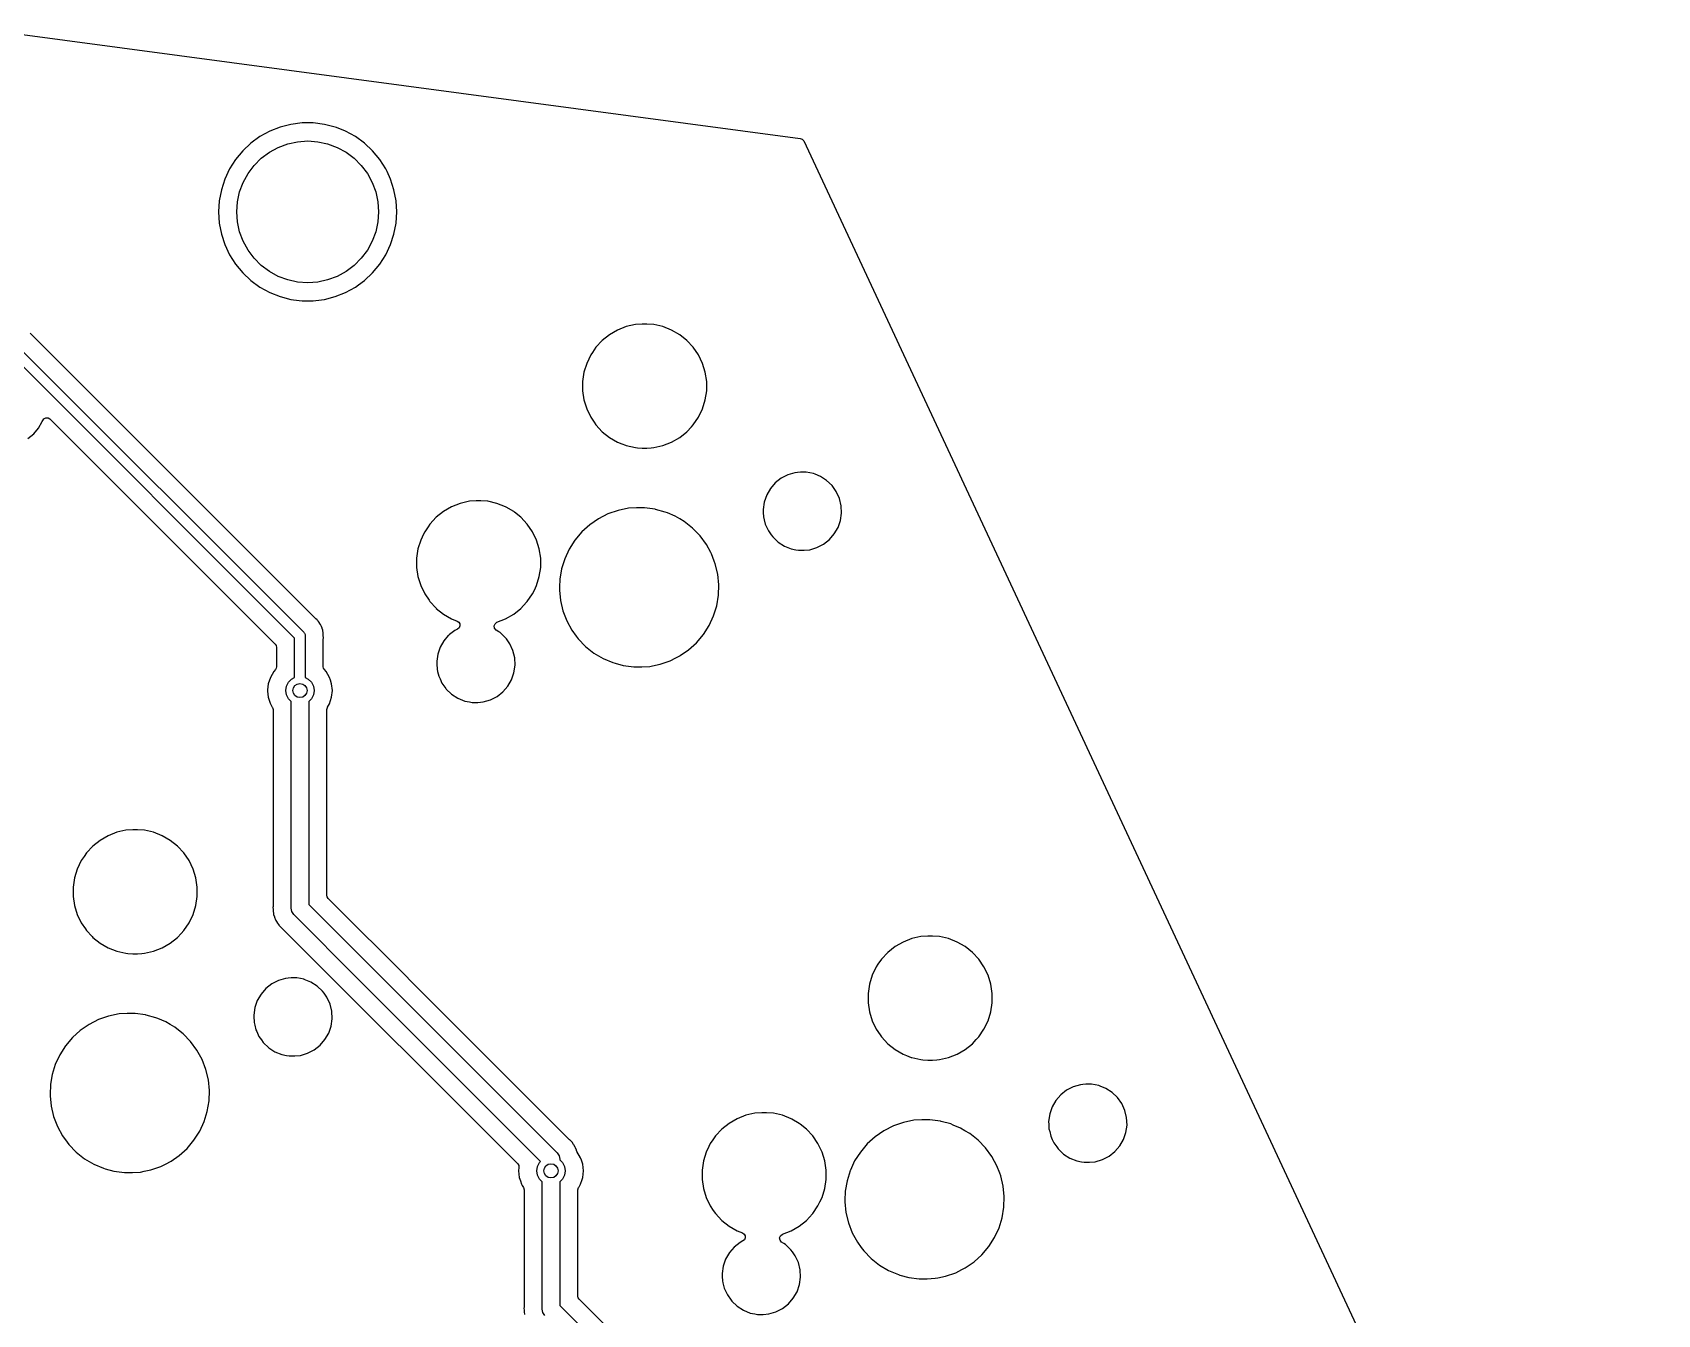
# Model space of a CAD drawing. Extents: x 15 to 269, y -160 to -43.
# Drawn here: x 222.85 to 268.68, y -79.62 to -43.45 of the extents above; entities that cross this region are included whole.
import ezdxf

# ---------------------------------------------------------------- set-up
doc = ezdxf.new("R2010")
doc.units = 0
doc.layers.add('BLACK', color=7, linetype='CONTINUOUS')

msp = doc.modelspace()

# ---------------------------------------------------------------- linework, layer by layer
at = {"layer": 'BLACK', "linetype": 'CONTINUOUS'}
for p, q in [((222.141, -43.4533), (244.502, -46.4415)), ((229.538, -46.2398), (229.261, -46.3918)), ((229.831, -46.1236), (229.538, -46.2398)), ((230.137, -46.0451), (229.831, -46.1236)), ((230.45, -46.0055), (230.137, -46.0451)), ((230.766, -46.0055), (230.45, -46.0055)), ((230.45, -46.0055), (230.45, -46.0055)), ((231.079, -46.0451), (230.766, -46.0055)), ((230.766, -46.0055), (230.766, -46.0055)), ((231.385, -46.1236), (231.079, -46.0451)), ((231.421, -46.1378), (231.385, -46.1236)), ((231.385, -46.1236), (231.385, -46.1236)), ((231.385, -46.1236), (231.385, -46.1236)), ((231.678, -46.2398), (231.421, -46.1378)), ((231.955, -46.3918), (231.678, -46.2398)), ((229.006, -46.5773), (228.776, -46.7934)), ((229.261, -46.3918), (229.006, -46.5773)), ((229.527, -46.8315), (229.777, -46.6947)), ((229.777, -46.6947), (230.045, -46.595)), ((230.045, -46.595), (230.323, -46.5344)), ((230.323, -46.5344), (230.608, -46.514)), ((230.608, -46.514), (230.893, -46.5344)), ((230.893, -46.5344), (231.171, -46.595)), ((231.171, -46.595), (231.439, -46.6947)), ((231.439, -46.6947), (231.689, -46.8315)), ((232.21, -46.5773), (231.955, -46.3918)), ((232.44, -46.7934), (232.21, -46.5773)), ((244.502, -46.4415), (244.559, -46.4644)), ((244.559, -46.4644), (244.598, -46.512)), ((244.598, -46.512), (268.678, -98.1404)), ((228.575, -47.0366), (228.405, -47.3031)), ((228.776, -46.7934), (228.575, -47.0366)), ((228.925, -47.4327), (229.097, -47.2043)), ((229.097, -47.2043), (229.298, -47.0025)), ((229.298, -47.0025), (229.527, -46.8315)), ((231.689, -46.8315), (231.918, -47.0025)), ((231.918, -47.0025), (232.119, -47.2043)), ((232.119, -47.2043), (232.291, -47.4327)), ((232.641, -47.0366), (232.44, -46.7934)), ((232.44, -46.7934), (232.44, -46.7934)), ((232.811, -47.3031), (232.641, -47.0366)), ((228.271, -47.5887), (228.174, -47.8889)), ((228.405, -47.3031), (228.271, -47.5887)), ((228.789, -47.6832), (228.925, -47.4327)), ((232.291, -47.4327), (232.427, -47.6832)), ((232.847, -47.3796), (232.811, -47.3031)), ((232.811, -47.3031), (232.811, -47.3031)), ((232.945, -47.5887), (232.847, -47.3796)), ((233.042, -47.8889), (232.945, -47.5887)), ((228.174, -47.8889), (228.114, -48.199)), ((228.628, -48.2294), (228.689, -47.9505)), ((228.689, -47.9505), (228.789, -47.6832)), ((232.427, -47.6832), (232.527, -47.9505)), ((232.527, -47.9505), (232.588, -48.2294)), ((233.102, -48.199), (233.042, -47.8889)), ((228.114, -48.199), (228.095, -48.514)), ((228.095, -48.514), (228.114, -48.829)), ((228.608, -48.514), (228.628, -48.2294)), ((228.628, -48.7986), (228.608, -48.514)), ((232.588, -48.2294), (232.608, -48.514)), ((232.608, -48.514), (232.588, -48.7986)), ((233.121, -48.514), (233.102, -48.199)), ((233.102, -48.829), (233.121, -48.514)), ((228.114, -48.829), (228.174, -49.1391)), ((228.689, -49.0775), (228.628, -48.7986)), ((232.588, -48.7986), (232.527, -49.0775)), ((233.042, -49.1391), (233.102, -48.829)), ((228.174, -49.1391), (228.271, -49.4393)), ((228.271, -49.4393), (228.405, -49.7249)), ((228.789, -49.3448), (228.689, -49.0775)), ((228.925, -49.5953), (228.789, -49.3448)), ((232.427, -49.3448), (232.291, -49.5953)), ((232.527, -49.0775), (232.427, -49.3448)), ((232.811, -49.7249), (232.945, -49.4393)), ((232.945, -49.4393), (233.042, -49.1391)), ((228.405, -49.7249), (228.575, -49.9914)), ((229.097, -49.8237), (228.925, -49.5953)), ((229.298, -50.0255), (229.097, -49.8237)), ((232.119, -49.8237), (231.918, -50.0255)), ((232.291, -49.5953), (232.119, -49.8237)), ((232.641, -49.9914), (232.811, -49.7249)), ((228.575, -49.9914), (228.776, -50.2346)), ((228.776, -50.2346), (229.006, -50.4507)), ((229.527, -50.1965), (229.298, -50.0255)), ((229.777, -50.3333), (229.527, -50.1965)), ((230.045, -50.433), (229.777, -50.3333)), ((231.439, -50.3333), (231.171, -50.433)), ((231.689, -50.1965), (231.439, -50.3333)), ((231.918, -50.0255), (231.689, -50.1965)), ((232.21, -50.4507), (232.44, -50.2346)), ((232.44, -50.2346), (232.641, -49.9914)), ((232.44, -50.2346), (232.44, -50.2346)), ((232.44, -50.2346), (232.44, -50.2346)), ((229.006, -50.4507), (229.261, -50.6362)), ((229.261, -50.6362), (229.538, -50.7882)), ((229.538, -50.7882), (229.538, -50.7882)), ((229.538, -50.7882), (229.831, -50.9044)), ((230.323, -50.4936), (230.045, -50.433)), ((230.608, -50.514), (230.323, -50.4936)), ((230.893, -50.4936), (230.608, -50.514)), ((231.171, -50.433), (230.893, -50.4936)), ((231.385, -50.9044), (231.678, -50.7882)), ((231.678, -50.7882), (231.955, -50.6362)), ((231.955, -50.6362), (232.041, -50.5738)), ((232.041, -50.5738), (232.21, -50.4507)), ((229.831, -50.9044), (230.137, -50.9829)), ((230.137, -50.9829), (230.371, -51.0125)), ((230.371, -51.0125), (230.45, -51.0225)), ((230.45, -51.0225), (230.45, -51.0225)), ((230.45, -51.0225), (230.766, -51.0225)), ((230.766, -51.0225), (230.836, -51.0136)), ((230.766, -51.0225), (230.766, -51.0225)), ((230.836, -51.0136), (231.079, -50.9829)), ((231.079, -50.9829), (231.385, -50.9044)), ((239.594, -51.7526), (239.349, -51.8485)), ((239.85, -51.6942), (239.594, -51.7526)), ((240.046, -51.6795), (239.85, -51.6942)), ((240.177, -51.6795), (240.046, -51.6795)), ((240.046, -51.6795), (240.046, -51.6795)), ((240.373, -51.6942), (240.177, -51.6795)), ((240.177, -51.6795), (240.177, -51.6795)), ((240.629, -51.7526), (240.373, -51.6942)), ((240.873, -51.8485), (240.629, -51.7526)), ((222.362, -52.2366), (230.496, -60.3703)), ((224.406, -53.5612), (222.783, -51.9381)), ((238.917, -52.1432), (238.739, -52.3356)), ((239.122, -51.9797), (238.917, -52.1432)), ((239.349, -51.8485), (239.122, -51.9797)), ((241.1, -51.9797), (240.873, -51.8485)), ((241.305, -52.1432), (241.1, -51.9797)), ((241.1, -51.9797), (241.1, -51.9797)), ((241.484, -52.3356), (241.305, -52.1432)), ((241.305, -52.1432), (241.305, -52.1432)), ((241.305, -52.1432), (241.305, -52.1432)), ((230.24, -60.5385), (222.194, -52.4926)), ((238.591, -52.5523), (238.477, -52.7887)), ((238.638, -52.483), (238.591, -52.5523)), ((238.739, -52.3356), (238.638, -52.483)), ((241.631, -52.5523), (241.484, -52.3356)), ((241.484, -52.3356), (241.484, -52.3356)), ((241.484, -52.3356), (241.484, -52.3356)), ((241.745, -52.7887), (241.631, -52.5523)), ((238.4, -53.0394), (238.361, -53.2989)), ((238.477, -52.7887), (238.4, -53.0394)), ((241.823, -53.0394), (241.745, -52.7887)), ((241.862, -53.2989), (241.823, -53.0394)), ((229.392, -58.5469), (224.406, -53.5612)), ((238.361, -53.2989), (238.361, -53.5612)), ((238.361, -53.5612), (238.4, -53.8207)), ((241.823, -53.8207), (241.862, -53.5612)), ((241.862, -53.5612), (241.862, -53.2989)), ((238.4, -53.8207), (238.477, -54.0714)), ((238.477, -54.0714), (238.591, -54.3077)), ((241.631, -54.3077), (241.745, -54.0714)), ((241.745, -54.0714), (241.823, -53.8207)), ((223.019, -54.615), (223.124, -54.4328)), ((223.124, -54.4328), (223.134, -54.4039)), ((223.134, -54.4039), (223.169, -54.3522)), ((223.169, -54.3522), (223.224, -54.3236)), ((223.224, -54.3236), (223.286, -54.3253)), ((223.286, -54.3253), (223.339, -54.3568)), ((223.339, -54.3568), (229.695, -60.7128)), ((238.591, -54.3077), (238.689, -54.4518)), ((238.689, -54.4518), (238.739, -54.5245)), ((238.739, -54.5245), (238.917, -54.7168)), ((241.431, -54.5808), (241.484, -54.5245)), ((241.484, -54.5245), (241.631, -54.3077)), ((241.484, -54.5245), (241.484, -54.5245)), ((241.484, -54.5245), (241.484, -54.5245)), ((222.716, -54.904), (222.881, -54.774)), ((222.881, -54.774), (223.019, -54.615)), ((238.917, -54.7168), (238.917, -54.7169)), ((238.917, -54.7169), (239.122, -54.8804)), ((239.122, -54.8804), (239.349, -55.0116)), ((240.873, -55.0116), (241.1, -54.8804)), ((241.1, -54.8804), (241.305, -54.7169)), ((241.305, -54.7169), (241.431, -54.5808)), ((239.349, -55.0116), (239.472, -55.0596)), ((239.472, -55.0596), (239.571, -55.0986)), ((239.571, -55.0986), (239.594, -55.1075)), ((239.594, -55.1075), (239.85, -55.1658)), ((239.85, -55.1658), (239.906, -55.17)), ((239.906, -55.17), (240.046, -55.1805)), ((240.046, -55.1805), (240.046, -55.1805)), ((240.046, -55.1805), (240.177, -55.1805)), ((240.177, -55.1805), (240.299, -55.1714)), ((240.177, -55.1805), (240.177, -55.1805)), ((240.299, -55.1714), (240.373, -55.1658)), ((240.373, -55.1658), (240.629, -55.1075)), ((240.629, -55.1075), (240.873, -55.0116)), ((244.351, -55.8742), (244.149, -55.9335)), ((244.42, -55.8676), (244.351, -55.8742)), ((244.508, -55.8592), (244.42, -55.8676)), ((244.665, -55.8592), (244.508, -55.8592)), ((244.872, -55.899), (244.665, -55.8592)), ((244.665, -55.8592), (244.665, -55.8592)), ((244.918, -55.9177), (244.872, -55.899)), ((244.872, -55.899), (244.872, -55.899)), ((244.872, -55.899), (244.872, -55.899)), ((243.659, -56.3189), (243.554, -56.501)), ((243.797, -56.1599), (243.659, -56.3189)), ((243.962, -56.0299), (243.797, -56.1599)), ((244.149, -55.9335), (243.962, -56.0299)), ((245.067, -55.9772), (244.918, -55.9177)), ((245.244, -56.0909), (245.067, -55.9772)), ((245.396, -56.2361), (245.244, -56.0909)), ((245.244, -56.0909), (245.244, -56.0909)), ((245.244, -56.0909), (245.244, -56.0909)), ((245.518, -56.4074), (245.396, -56.2361)), ((245.396, -56.2361), (245.396, -56.2361)), ((234.912, -56.7383), (234.668, -56.8341)), ((235.168, -56.6799), (234.912, -56.7383)), ((235.364, -56.6652), (235.168, -56.6799)), ((235.495, -56.6652), (235.364, -56.6652)), ((235.364, -56.6652), (235.364, -56.6652)), ((235.691, -56.6799), (235.495, -56.6652)), ((235.495, -56.6652), (235.495, -56.6652)), ((235.947, -56.7383), (235.691, -56.6799)), ((236.191, -56.8341), (235.947, -56.7383)), ((243.485, -56.6998), (243.455, -56.908)), ((243.554, -56.501), (243.485, -56.6998)), ((245.606, -56.5988), (245.518, -56.4074)), ((245.518, -56.4074), (245.518, -56.4074)), ((245.518, -56.4074), (245.518, -56.4074)), ((245.655, -56.8032), (245.606, -56.5988)), ((245.665, -57.0133), (245.655, -56.8032)), ((234.236, -57.1289), (234.057, -57.3212)), ((234.441, -56.9653), (234.236, -57.1289)), ((234.668, -56.8341), (234.441, -56.9653)), ((236.204, -56.8416), (236.191, -56.8341)), ((236.191, -56.8341), (236.191, -56.8341)), ((236.191, -56.8341), (236.191, -56.8341)), ((236.418, -56.9653), (236.204, -56.8416)), ((236.443, -56.9849), (236.418, -56.9653)), ((236.624, -57.1289), (236.443, -56.9849)), ((236.802, -57.3212), (236.624, -57.1289)), ((236.624, -57.1289), (236.624, -57.1289)), ((236.624, -57.1289), (236.624, -57.1289)), ((238.81, -57.1721), (238.562, -57.3422)), ((239.078, -57.0366), (238.81, -57.1721)), ((239.362, -56.938), (239.078, -57.0366)), ((239.656, -56.8782), (239.362, -56.938)), ((239.881, -56.8631), (239.656, -56.8782)), ((240.106, -56.8631), (239.881, -56.8631)), ((239.881, -56.8631), (239.881, -56.8631)), ((240.404, -56.9032), (240.106, -56.8631)), ((240.422, -56.908), (240.404, -56.9032)), ((240.404, -56.9032), (240.404, -56.9032)), ((240.404, -56.9032), (240.404, -56.9032)), ((240.694, -56.9826), (240.422, -56.908)), ((240.758, -57.0098), (240.694, -56.9826)), ((240.971, -57.0999), (240.758, -57.0098)), ((241.1, -57.1765), (240.971, -57.0999)), ((241.229, -57.253), (241.1, -57.1765)), ((241.464, -57.4383), (241.229, -57.253)), ((243.455, -56.908), (243.459, -56.9987)), ((243.455, -56.908), (243.455, -56.908)), ((243.459, -56.9987), (243.465, -57.1181)), ((243.465, -57.1181), (243.485, -57.1999)), ((243.485, -57.1999), (243.514, -57.3225)), ((245.566, -57.4203), (245.635, -57.2215)), ((245.635, -57.2215), (245.665, -57.0133)), ((233.875, -57.6096), (233.795, -57.7744)), ((233.909, -57.538), (233.875, -57.6096)), ((233.91, -57.5371), (233.909, -57.538)), ((234.005, -57.3973), (233.91, -57.5371)), ((234.057, -57.3212), (234.005, -57.3973)), ((236.95, -57.538), (236.802, -57.3212)), ((236.802, -57.3212), (236.802, -57.3212)), ((236.802, -57.3212), (236.802, -57.3212)), ((237.064, -57.7744), (236.95, -57.538)), ((238.339, -57.5438), (238.145, -57.7732)), ((238.562, -57.3422), (238.339, -57.5438)), ((241.465, -57.4393), (241.464, -57.4383)), ((241.674, -57.6552), (241.465, -57.4393)), ((241.852, -57.8972), (241.674, -57.6552)), ((243.514, -57.3225), (243.549, -57.3973)), ((243.549, -57.3973), (243.602, -57.5138)), ((243.602, -57.5138), (243.683, -57.6278)), ((243.683, -57.6278), (243.724, -57.6852)), ((243.724, -57.6852), (243.876, -57.8303)), ((245.324, -57.7614), (245.461, -57.6024)), ((245.461, -57.6024), (245.566, -57.4203)), ((233.718, -58.0251), (233.679, -58.2845)), ((233.795, -57.7744), (233.718, -58.0251)), ((237.141, -58.0251), (237.064, -57.7744)), ((237.18, -58.2845), (237.141, -58.0251)), ((237.983, -58.0265), (237.857, -58.2991)), ((238.145, -57.7732), (237.983, -58.0265)), ((241.978, -58.1274), (241.852, -57.8972)), ((241.996, -58.1607), (241.978, -58.1274)), ((242.077, -58.3705), (241.996, -58.1607)), ((243.876, -57.8303), (243.876, -57.8303)), ((243.876, -57.8303), (243.876, -57.8303)), ((243.876, -57.8303), (244.053, -57.9441)), ((244.053, -57.9441), (244.053, -57.9441)), ((244.053, -57.9441), (244.248, -58.0222)), ((244.248, -58.0222), (244.377, -58.0471)), ((244.377, -58.0471), (244.455, -58.062)), ((244.455, -58.062), (244.455, -58.062)), ((244.455, -58.062), (244.613, -58.062)), ((244.613, -58.062), (244.769, -58.0471)), ((244.613, -58.062), (244.613, -58.062)), ((244.769, -58.0471), (244.971, -57.9878)), ((244.971, -57.9878), (245.158, -57.8914)), ((245.158, -57.8914), (245.324, -57.7614)), ((230.83, -59.9846), (229.392, -58.5469)), ((233.679, -58.2845), (233.679, -58.5469)), ((233.679, -58.5469), (233.718, -58.8063)), ((237.141, -58.8063), (237.18, -58.5469)), ((237.18, -58.5469), (237.18, -58.2845)), ((237.768, -58.5861), (237.719, -58.8753)), ((237.857, -58.2991), (237.768, -58.5861)), ((242.104, -58.4411), (242.077, -58.3705)), ((242.174, -58.7334), (242.104, -58.4411)), ((233.718, -58.8063), (233.795, -59.057)), ((233.795, -59.057), (233.909, -59.2934)), ((237.003, -59.1827), (237.064, -59.057)), ((237.064, -59.057), (237.141, -58.8063)), ((237.711, -59.0919), (237.708, -59.1827)), ((237.718, -58.8824), (237.711, -59.0919)), ((237.719, -58.8753), (237.718, -58.8824)), ((242.204, -59.0324), (242.174, -58.7334)), ((242.194, -59.3327), (242.204, -59.0324)), ((233.909, -59.2934), (234.032, -59.4736)), ((234.032, -59.4736), (234.057, -59.5102)), ((234.057, -59.5102), (234.232, -59.6984)), ((236.624, -59.7025), (236.784, -59.5291)), ((236.784, -59.5291), (236.802, -59.5102)), ((236.802, -59.5102), (236.95, -59.2934)), ((236.802, -59.5102), (236.802, -59.5102)), ((236.802, -59.5102), (236.802, -59.5102)), ((236.95, -59.2934), (237.003, -59.1827)), ((237.708, -59.1827), (237.738, -59.4817)), ((237.738, -59.4817), (237.808, -59.774)), ((242.144, -59.629), (242.194, -59.3327)), ((230.838, -59.9925), (230.83, -59.9846)), ((230.874, -60.022), (230.838, -59.9925)), ((230.887, -60.0394), (230.874, -60.022)), ((234.232, -59.6984), (234.236, -59.7025)), ((234.236, -59.7025), (234.441, -59.8661)), ((234.441, -59.8661), (234.668, -59.9973)), ((234.668, -59.9973), (234.821, -60.0574)), ((235.947, -60.0931), (236.191, -59.9973)), ((236.191, -59.9973), (236.418, -59.8661)), ((236.418, -59.8661), (236.624, -59.7025)), ((237.808, -59.774), (237.916, -60.0544)), ((241.929, -60.1886), (242.055, -59.916)), ((242.055, -59.916), (242.144, -59.629)), ((230.496, -60.3703), (230.506, -60.3874)), ((230.506, -60.3874), (230.52, -60.4013)), ((230.52, -60.4013), (230.525, -60.4204)), ((230.525, -60.4204), (230.535, -60.4375)), ((230.535, -60.4375), (230.535, -60.4572)), ((230.535, -60.4572), (230.54, -60.4763)), ((230.54, -60.4763), (230.54, -61.653)), ((230.899, -60.0542), (230.887, -60.0394)), ((230.91, -60.0648), (230.899, -60.0542)), ((230.914, -60.0695), (230.91, -60.0648)), ((230.938, -60.1093), (230.914, -60.0695)), ((230.944, -60.1191), (230.938, -60.1093)), ((230.972, -60.1566), (230.944, -60.1191)), ((230.98, -60.1767), (230.972, -60.1566)), ((230.988, -60.1941), (230.98, -60.1767)), ((230.999, -60.2127), (230.988, -60.1941)), ((231.012, -60.2572), (230.999, -60.2127)), ((231.016, -60.2682), (231.012, -60.2572)), ((231.033, -60.3113), (231.016, -60.2682)), ((231.036, -60.3327), (231.033, -60.3113)), ((231.04, -60.3517), (231.036, -60.3327)), ((231.046, -60.3725), (231.04, -60.3517)), ((231.047, -60.4129), (231.046, -60.3725)), ((231.047, -60.4187), (231.047, -60.4129)), ((231.048, -60.4304), (231.047, -60.4187)), ((231.048, -60.4349), (231.048, -60.4304)), ((231.048, -60.464), (231.048, -60.4349)), ((231.049, -60.4679), (231.048, -60.464)), ((231.051, -60.5299), (231.049, -60.4679)), ((234.574, -60.4704), (234.451, -60.6127)), ((234.588, -60.4537), (234.574, -60.4704)), ((234.604, -60.4419), (234.588, -60.4537)), ((234.754, -60.3237), (234.604, -60.4419)), ((234.833, -60.283), (234.754, -60.3237)), ((234.821, -60.0574), (234.867, -60.0893)), ((234.876, -60.2465), (234.833, -60.283)), ((234.867, -60.0893), (234.895, -60.1385)), ((234.898, -60.1948), (234.876, -60.2465)), ((234.895, -60.1385), (234.898, -60.1948)), ((235.868, -60.1966), (235.893, -60.134)), ((235.88, -60.2628), (235.868, -60.1966)), ((235.924, -60.3131), (235.88, -60.2628)), ((235.893, -60.134), (235.946, -60.0934)), ((236.003, -60.3634), (235.924, -60.3131)), ((235.946, -60.0934), (235.947, -60.0931)), ((235.947, -60.0931), (235.947, -60.0931)), ((236.036, -60.3847), (236.003, -60.3634)), ((236.188, -60.5299), (236.036, -60.3847)), ((237.916, -60.0544), (238.06, -60.3179)), ((238.06, -60.3179), (238.183, -60.4843)), ((238.183, -60.4843), (238.238, -60.5598)), ((241.573, -60.6713), (241.767, -60.4419)), ((241.767, -60.4419), (241.929, -60.1886)), ((229.695, -60.7128), (229.722, -60.753)), ((229.722, -60.753), (229.731, -60.8004)), ((229.731, -60.8004), (229.731, -61.346)), ((230.24, -61.653), (230.24, -60.5385)), ((231.048, -60.5627), (231.051, -60.5413)), ((231.048, -61.346), (231.048, -60.5627)), ((231.051, -60.5413), (231.051, -60.5299)), ((234.346, -60.7948), (234.277, -60.9936)), ((234.451, -60.6127), (234.346, -60.7948)), ((236.212, -60.5627), (236.188, -60.5299)), ((236.31, -60.7012), (236.212, -60.5627)), ((236.398, -60.8926), (236.31, -60.7012)), ((236.31, -60.7012), (236.31, -60.7012)), ((236.31, -60.7012), (236.31, -60.7012)), ((236.447, -61.097), (236.398, -60.8926)), ((238.238, -60.5598), (238.447, -60.7758)), ((238.447, -60.7758), (238.683, -60.9621)), ((241.117, -61.0331), (241.35, -60.8729)), ((241.35, -60.8729), (241.573, -60.6713)), ((229.723, -61.3904), (229.7, -61.429)), ((229.731, -61.346), (229.723, -61.3904)), ((231.057, -61.3904), (231.048, -61.346)), ((231.08, -61.429), (231.057, -61.3904)), ((234.248, -61.1913), (234.247, -61.2018)), ((234.247, -61.2018), (234.25, -61.2785)), ((234.277, -60.9936), (234.248, -61.1913)), ((234.25, -61.2785), (234.257, -61.4119)), ((234.257, -61.4119), (234.274, -61.4821)), ((236.427, -61.5153), (236.457, -61.3071)), ((236.457, -61.3071), (236.447, -61.097)), ((238.683, -60.9621), (238.941, -61.1152)), ((238.941, -61.1152), (239.218, -61.2325)), ((239.218, -61.2325), (239.218, -61.2325)), ((239.218, -61.2325), (239.218, -61.2325)), ((239.218, -61.2325), (239.278, -61.2488)), ((239.278, -61.2488), (239.508, -61.3119)), ((239.508, -61.3119), (239.806, -61.3519)), ((239.806, -61.3519), (240.031, -61.3519)), ((240.031, -61.3519), (240.256, -61.3369)), ((240.031, -61.3519), (240.031, -61.3519)), ((240.256, -61.3369), (240.329, -61.3219)), ((240.329, -61.3219), (240.55, -61.277)), ((240.55, -61.277), (240.834, -61.1785)), ((240.834, -61.1785), (240.991, -61.0993)), ((240.991, -61.0993), (241.102, -61.0429)), ((241.102, -61.0429), (241.117, -61.0331)), ((229.496, -61.8301), (229.478, -62.0023)), ((229.555, -61.6484), (229.496, -61.8301)), ((229.651, -61.4831), (229.555, -61.6484)), ((229.7, -61.429), (229.651, -61.4831)), ((230.01, -61.8964), (230.066, -61.7849)), ((230.066, -61.7849), (230.155, -61.6964)), ((230.155, -61.6964), (230.24, -61.653)), ((230.54, -61.653), (230.625, -61.6964)), ((230.625, -61.6964), (230.714, -61.7849)), ((230.714, -61.7849), (230.77, -61.8964)), ((231.129, -61.4831), (231.08, -61.429)), ((231.225, -61.6484), (231.129, -61.4831)), ((231.25, -61.7261), (231.225, -61.6484)), ((231.284, -61.8301), (231.25, -61.7261)), ((231.304, -62.02), (231.284, -61.8301)), ((234.274, -61.4821), (234.306, -61.6163)), ((234.306, -61.6163), (234.341, -61.692)), ((234.341, -61.692), (234.394, -61.8076)), ((234.394, -61.8076), (234.503, -61.9606)), ((236.253, -61.8962), (236.358, -61.7141)), ((236.358, -61.7141), (236.427, -61.5153)), ((229.478, -62.0023), (229.476, -62.02)), ((229.476, -62.02), (229.479, -62.0405)), ((229.479, -62.0405), (229.496, -62.2099)), ((229.496, -62.2099), (229.549, -62.3728)), ((229.99, -62.02), (230.01, -61.8964)), ((230.01, -62.1436), (229.99, -62.02)), ((230.066, -62.2551), (230.01, -62.1436)), ((230.14, -62.3287), (230.066, -62.2551)), ((230.14, -68.16), (230.14, -62.3287)), ((230.714, -62.2551), (230.64, -62.3287)), ((230.64, -62.3287), (230.64, -68.0564)), ((230.77, -62.1436), (230.714, -62.2551)), ((230.77, -61.8964), (230.79, -62.02)), ((230.79, -62.02), (230.77, -62.1436)), ((231.225, -62.3916), (231.284, -62.2099)), ((231.284, -62.2099), (231.304, -62.02)), ((234.503, -61.9606), (234.516, -61.979)), ((234.516, -61.979), (234.668, -62.1241)), ((234.668, -62.1241), (234.668, -62.1241)), ((234.668, -62.1241), (234.668, -62.1241)), ((234.668, -62.1241), (234.845, -62.2379)), ((234.845, -62.2379), (234.845, -62.2379)), ((234.845, -62.2379), (235.04, -62.316)), ((235.04, -62.316), (235.169, -62.3409)), ((235.561, -62.3409), (235.763, -62.2816)), ((235.763, -62.2816), (235.95, -62.1852)), ((235.95, -62.1852), (236.115, -62.0552)), ((236.115, -62.0552), (236.253, -61.8962)), ((229.549, -62.3728), (229.555, -62.3916)), ((229.555, -62.3916), (229.611, -62.4874)), ((229.611, -62.4874), (229.615, -62.4945)), ((229.615, -62.4945), (229.631, -62.5565)), ((229.631, -62.5565), (229.631, -68.0957)), ((231.148, -62.5565), (231.165, -62.4945)), ((231.148, -67.7945), (231.148, -62.5565)), ((231.165, -62.4945), (231.169, -62.4874)), ((231.169, -62.4874), (231.225, -62.3916)), ((235.169, -62.3409), (235.247, -62.3558)), ((235.247, -62.3558), (235.247, -62.3558)), ((235.247, -62.3558), (235.404, -62.3558)), ((235.404, -62.3558), (235.561, -62.3409)), ((235.404, -62.3558), (235.404, -62.3558)), ((225.483, -65.9606), (225.227, -66.019)), ((225.679, -65.9459), (225.483, -65.9606)), ((225.81, -65.9459), (225.679, -65.9459)), ((225.679, -65.9459), (225.679, -65.9459)), ((226.006, -65.9606), (225.81, -65.9459)), ((225.81, -65.9459), (225.81, -65.9459)), ((226.262, -66.019), (226.006, -65.9606)), ((224.55, -66.4096), (224.372, -66.6019)), ((224.755, -66.246), (224.55, -66.4096)), ((224.983, -66.1148), (224.755, -66.246)), ((225.227, -66.019), (224.983, -66.1148)), ((226.506, -66.1148), (226.262, -66.019)), ((226.733, -66.246), (226.506, -66.1148)), ((226.938, -66.4096), (226.733, -66.246)), ((226.733, -66.246), (226.733, -66.246)), ((227.117, -66.6019), (226.938, -66.4096)), ((226.938, -66.4096), (226.938, -66.4096)), ((226.938, -66.4096), (226.938, -66.4096)), ((224.224, -66.8187), (224.11, -67.0551)), ((224.301, -66.7057), (224.224, -66.8187)), ((224.372, -66.6019), (224.301, -66.7057)), ((227.265, -66.8187), (227.117, -66.6019)), ((227.117, -66.6019), (227.117, -66.6019)), ((227.117, -66.6019), (227.117, -66.6019)), ((227.378, -67.0551), (227.265, -66.8187)), ((224.033, -67.3058), (223.994, -67.5652)), ((224.11, -67.0551), (224.033, -67.3058)), ((227.456, -67.3058), (227.378, -67.0551)), ((227.495, -67.5652), (227.456, -67.3058)), ((223.994, -67.5652), (223.994, -67.8276)), ((223.994, -67.8276), (224.033, -68.087)), ((227.456, -68.087), (227.495, -67.8276)), ((227.495, -67.8276), (227.495, -67.5652)), ((231.158, -67.8419), (231.148, -67.7945)), ((224.033, -68.087), (224.11, -68.3377)), ((227.378, -68.3377), (227.456, -68.087)), ((229.63, -68.1137), (229.627, -68.1378)), ((229.627, -68.1378), (229.631, -68.1877)), ((229.631, -68.0957), (229.63, -68.1137)), ((229.631, -68.1877), (229.631, -68.1985)), ((229.631, -68.1985), (229.631, -68.2042)), ((229.631, -68.2042), (229.635, -68.2353)), ((229.635, -68.2353), (229.636, -68.2389)), ((229.636, -68.2389), (229.642, -68.3156)), ((230.159, -68.2557), (230.14, -68.16)), ((230.213, -68.3368), (230.159, -68.2557)), ((230.64, -68.0564), (232.407, -69.8232)), ((231.185, -67.8821), (231.158, -67.8419)), ((231.969, -68.6668), (231.185, -67.8821)), ((224.11, -68.3377), (224.224, -68.5741)), ((224.224, -68.5741), (224.34, -68.7448)), ((224.34, -68.7448), (224.372, -68.7909)), ((227.117, -68.7909), (227.265, -68.5741)), ((227.265, -68.5741), (227.378, -68.3377)), ((229.642, -68.3156), (229.647, -68.335)), ((229.647, -68.335), (229.647, -68.3361)), ((229.647, -68.3361), (229.647, -68.3361)), ((229.647, -68.3361), (229.672, -68.4052)), ((229.672, -68.4052), (229.673, -68.4074)), ((229.673, -68.4074), (229.674, -68.4108)), ((229.674, -68.4108), (229.698, -68.4838)), ((229.698, -68.4838), (229.707, -68.5018)), ((229.707, -68.5018), (229.708, -68.5027)), ((229.708, -68.5027), (229.708, -68.5027)), ((229.708, -68.5027), (229.728, -68.5331)), ((229.728, -68.5331), (229.749, -68.5661)), ((229.749, -68.5661), (229.751, -68.5691)), ((229.751, -68.5691), (229.791, -68.6337)), ((229.791, -68.6337), (229.791, -68.6337)), ((229.791, -68.6337), (229.792, -68.6347)), ((229.792, -68.6347), (229.804, -68.6501)), ((229.804, -68.6501), (229.805, -68.6509)), ((229.805, -68.6509), (229.805, -68.6509)), ((229.805, -68.6509), (229.86, -68.7029)), ((229.86, -68.7029), (229.863, -68.7054)), ((229.863, -68.7054), (236.531, -75.3736)), ((232.053, -70.1768), (230.213, -68.3368)), ((232.753, -69.4499), (231.969, -68.6668)), ((224.372, -68.7909), (224.528, -68.9594)), ((224.528, -68.9594), (224.55, -68.9832)), ((224.55, -68.9832), (224.755, -69.1468)), ((224.755, -69.1468), (224.983, -69.2779)), ((226.506, -69.2779), (226.733, -69.1468)), ((226.733, -69.1468), (226.938, -68.9832)), ((226.938, -68.9832), (227.043, -68.8702)), ((227.043, -68.8702), (227.117, -68.7909)), ((227.117, -68.7909), (227.117, -68.7909)), ((227.117, -68.7909), (227.117, -68.7909)), ((247.4, -69.1136), (247.173, -69.2448)), ((247.645, -69.0178), (247.4, -69.1136)), ((247.9, -68.9594), (247.645, -69.0178)), ((248.097, -68.9447), (247.9, -68.9594)), ((248.228, -68.9447), (248.097, -68.9447)), ((248.097, -68.9447), (248.097, -68.9447)), ((248.424, -68.9594), (248.228, -68.9447)), ((248.228, -68.9447), (248.228, -68.9447)), ((248.679, -69.0178), (248.424, -68.9594)), ((248.924, -69.1136), (248.679, -69.0178)), ((249.151, -69.2448), (248.924, -69.1136)), ((224.983, -69.2779), (225.227, -69.3738)), ((225.227, -69.3738), (225.483, -69.4322)), ((225.483, -69.4322), (225.539, -69.4364)), ((225.539, -69.4364), (225.679, -69.4469)), ((225.679, -69.4469), (225.679, -69.4469)), ((225.679, -69.4469), (225.81, -69.4469)), ((225.81, -69.4469), (225.932, -69.4377)), ((225.81, -69.4469), (225.81, -69.4469)), ((225.932, -69.4377), (226.006, -69.4322)), ((226.006, -69.4322), (226.262, -69.3738)), ((226.262, -69.3738), (226.506, -69.2779)), ((234.129, -70.8264), (232.753, -69.4499)), ((232.753, -69.4499), (232.753, -69.4499)), ((246.79, -69.6007), (246.693, -69.743)), ((246.968, -69.4084), (246.79, -69.6007)), ((247.173, -69.2448), (246.968, -69.4084)), ((249.356, -69.4084), (249.151, -69.2448)), ((249.151, -69.2448), (249.151, -69.2448)), ((249.534, -69.6007), (249.356, -69.4084)), ((249.356, -69.4084), (249.356, -69.4084)), ((249.356, -69.4084), (249.356, -69.4084)), ((249.682, -69.8175), (249.534, -69.6007)), ((249.534, -69.6007), (249.534, -69.6007)), ((249.534, -69.6007), (249.534, -69.6007)), ((232.407, -69.8232), (237.647, -75.0632)), ((246.528, -70.0539), (246.451, -70.3046)), ((246.642, -69.8175), (246.528, -70.0539)), ((246.693, -69.743), (246.642, -69.8175)), ((249.796, -70.0539), (249.682, -69.8175)), ((249.873, -70.3046), (249.796, -70.0539)), ((229.43, -70.4262), (229.292, -70.5852)), ((229.595, -70.2962), (229.43, -70.4262)), ((229.782, -70.1998), (229.595, -70.2962)), ((229.984, -70.1406), (229.782, -70.1998)), ((230.054, -70.1339), (229.984, -70.1406)), ((230.141, -70.1256), (230.054, -70.1339)), ((230.298, -70.1256), (230.141, -70.1256)), ((230.505, -70.1654), (230.298, -70.1256)), ((230.298, -70.1256), (230.298, -70.1256)), ((230.511, -70.168), (230.505, -70.1654)), ((230.505, -70.1654), (230.505, -70.1654)), ((230.505, -70.1654), (230.505, -70.1654)), ((230.7, -70.2436), (230.511, -70.168)), ((230.877, -70.3573), (230.7, -70.2436)), ((231.029, -70.5024), (230.877, -70.3573)), ((230.877, -70.3573), (230.877, -70.3573)), ((230.877, -70.3573), (230.877, -70.3573)), ((231.069, -70.5585), (231.029, -70.5024)), ((231.151, -70.6738), (231.069, -70.5585)), ((237.179, -75.3024), (232.053, -70.1768)), ((232.053, -70.1768), (232.053, -70.1768)), ((246.451, -70.3046), (246.412, -70.564)), ((246.412, -70.564), (246.412, -70.8264)), ((249.913, -70.564), (249.873, -70.3046)), ((249.913, -70.8264), (249.913, -70.564)), ((229.118, -70.9661), (229.088, -71.1733)), ((229.187, -70.7674), (229.118, -70.9661)), ((229.292, -70.5852), (229.187, -70.7674)), ((231.239, -70.8651), (231.151, -70.6738)), ((231.151, -70.6738), (231.151, -70.6738)), ((231.151, -70.6738), (231.151, -70.6738)), ((231.288, -71.0695), (231.239, -70.8651)), ((237.997, -74.6946), (234.129, -70.8264)), ((246.412, -70.8264), (246.451, -71.0858)), ((249.873, -71.0858), (249.913, -70.8264)), ((224.443, -71.4385), (224.195, -71.6085)), ((224.711, -71.3029), (224.443, -71.4385)), ((224.995, -71.2044), (224.711, -71.3029)), ((225.289, -71.1445), (224.995, -71.2044)), ((225.514, -71.1295), (225.289, -71.1445)), ((225.739, -71.1295), (225.514, -71.1295)), ((225.514, -71.1295), (225.514, -71.1295)), ((226.037, -71.1695), (225.739, -71.1295)), ((226.055, -71.1743), (226.037, -71.1695)), ((226.037, -71.1695), (226.037, -71.1695)), ((226.037, -71.1695), (226.037, -71.1695)), ((226.327, -71.2489), (226.055, -71.1743)), ((226.379, -71.2711), (226.327, -71.2489)), ((226.604, -71.3662), (226.379, -71.2711)), ((226.733, -71.4428), (226.604, -71.3662)), ((226.862, -71.5194), (226.733, -71.4428)), ((229.088, -71.1733), (229.088, -71.1743)), ((229.088, -71.1743), (229.09, -71.2085)), ((229.09, -71.2085), (229.098, -71.3844)), ((229.098, -71.3844), (229.117, -71.464)), ((229.117, -71.464), (229.148, -71.5888)), ((231.2, -71.6866), (231.268, -71.4878)), ((231.268, -71.4878), (231.298, -71.2796)), ((231.298, -71.2796), (231.288, -71.0695)), ((246.451, -71.0858), (246.528, -71.3365)), ((246.528, -71.3365), (246.642, -71.5729)), ((249.682, -71.5729), (249.796, -71.3365)), ((249.796, -71.3365), (249.873, -71.0858)), ((223.972, -71.8101), (223.778, -72.0396)), ((224.195, -71.6085), (223.972, -71.8101)), ((227.056, -71.6721), (226.862, -71.5194)), ((227.098, -71.7056), (227.056, -71.6721)), ((227.307, -71.9216), (227.098, -71.7056)), ((227.485, -72.1635), (227.307, -71.9216)), ((229.148, -71.5888), (229.171, -71.641)), ((229.171, -71.641), (229.235, -71.7802)), ((229.235, -71.7802), (229.304, -71.8769)), ((229.304, -71.8769), (229.357, -71.9515)), ((229.357, -71.9515), (229.509, -72.0967)), ((230.957, -72.0277), (231.094, -71.8688)), ((231.094, -71.8688), (231.2, -71.6866)), ((246.642, -71.5729), (246.752, -71.7345)), ((246.752, -71.7345), (246.79, -71.7897)), ((246.79, -71.7897), (246.968, -71.982)), ((249.356, -71.982), (249.461, -71.8688)), ((249.461, -71.8688), (249.534, -71.7897)), ((249.534, -71.7897), (249.682, -71.5729)), ((249.534, -71.7897), (249.534, -71.7897)), ((249.534, -71.7897), (249.534, -71.7897)), ((223.617, -72.2928), (223.49, -72.5654)), ((223.778, -72.0396), (223.617, -72.2928)), ((227.63, -72.427), (227.485, -72.1635)), ((229.509, -72.0967), (229.509, -72.0967)), ((229.509, -72.0967), (229.509, -72.0967)), ((229.509, -72.0967), (229.686, -72.2104)), ((229.686, -72.2104), (229.686, -72.2104)), ((229.686, -72.2104), (229.881, -72.2886)), ((229.881, -72.2886), (230.01, -72.3134)), ((230.01, -72.3134), (230.088, -72.3284)), ((230.088, -72.3284), (230.088, -72.3284)), ((230.088, -72.3284), (230.246, -72.3284)), ((230.246, -72.3284), (230.403, -72.3134)), ((230.246, -72.3284), (230.246, -72.3284)), ((230.403, -72.3134), (230.604, -72.2541)), ((230.604, -72.2541), (230.791, -72.1577)), ((230.791, -72.1577), (230.957, -72.0277)), ((246.968, -71.982), (246.968, -71.982)), ((246.968, -71.982), (247.173, -72.1456)), ((247.173, -72.1456), (247.4, -72.2768)), ((247.4, -72.2768), (247.494, -72.3134)), ((247.494, -72.3134), (247.631, -72.3675)), ((247.631, -72.3675), (247.645, -72.3726)), ((247.645, -72.3726), (247.9, -72.431)), ((248.424, -72.431), (248.679, -72.3726)), ((248.679, -72.3726), (248.924, -72.2768)), ((248.924, -72.2768), (249.151, -72.1456)), ((249.151, -72.1456), (249.356, -71.982)), ((223.401, -72.8524), (223.355, -73.1244)), ((223.49, -72.5654), (223.401, -72.8524)), ((227.738, -72.7074), (227.63, -72.427)), ((227.807, -72.9997), (227.738, -72.7074)), ((247.9, -72.431), (247.956, -72.4352)), ((247.956, -72.4352), (248.097, -72.4457)), ((248.097, -72.4457), (248.097, -72.4457)), ((248.097, -72.4457), (248.228, -72.4457)), ((248.228, -72.4457), (248.35, -72.4365)), ((248.228, -72.4457), (248.228, -72.4457)), ((248.35, -72.4365), (248.424, -72.431)), ((223.351, -73.1487), (223.343, -73.3968)), ((223.355, -73.1244), (223.351, -73.1487)), ((227.837, -73.2987), (227.807, -72.9997)), ((227.827, -73.599), (227.837, -73.2987)), ((252.013, -73.295), (251.847, -73.4251)), ((252.2, -73.1986), (252.013, -73.295)), ((252.402, -73.1394), (252.2, -73.1986)), ((252.471, -73.1327), (252.402, -73.1394)), ((252.558, -73.1244), (252.471, -73.1327)), ((252.716, -73.1244), (252.558, -73.1244)), ((252.923, -73.1642), (252.716, -73.1244)), ((252.716, -73.1244), (252.716, -73.1244)), ((252.962, -73.1801), (252.923, -73.1642)), ((252.923, -73.1642), (252.923, -73.1642)), ((252.923, -73.1642), (252.923, -73.1642)), ((253.118, -73.2424), (252.962, -73.1801)), ((253.295, -73.3561), (253.118, -73.2424)), ((223.343, -73.3968), (223.341, -73.449)), ((223.341, -73.449), (223.371, -73.748)), ((223.371, -73.748), (223.441, -74.0403)), ((227.777, -73.8953), (227.827, -73.599)), ((251.605, -73.7662), (251.536, -73.965)), ((251.71, -73.584), (251.605, -73.7662)), ((251.847, -73.4251), (251.71, -73.584)), ((253.447, -73.5013), (253.295, -73.3561)), ((253.295, -73.3561), (253.295, -73.3561)), ((253.295, -73.3561), (253.295, -73.3561)), ((253.569, -73.6726), (253.447, -73.5013)), ((253.447, -73.5013), (253.447, -73.5013)), ((253.656, -73.8639), (253.569, -73.6726)), ((253.569, -73.6726), (253.569, -73.6726)), ((253.569, -73.6726), (253.569, -73.6726)), ((223.441, -74.0403), (223.549, -74.3207)), ((227.562, -74.4549), (227.688, -74.1823)), ((227.688, -74.1823), (227.777, -73.8953)), ((242.492, -74.2305), (242.286, -74.3941)), ((242.719, -74.0993), (242.492, -74.2305)), ((242.963, -74.0034), (242.719, -74.0993)), ((243.219, -73.9451), (242.963, -74.0034)), ((243.415, -73.9304), (243.219, -73.9451)), ((243.546, -73.9304), (243.415, -73.9304)), ((243.415, -73.9304), (243.415, -73.9304)), ((243.742, -73.9451), (243.546, -73.9304)), ((243.546, -73.9304), (243.546, -73.9304)), ((243.998, -74.0034), (243.742, -73.9451)), ((244.242, -74.0993), (243.998, -74.0034)), ((244.259, -74.109), (244.242, -74.0993)), ((244.242, -74.0993), (244.242, -74.0993)), ((244.242, -74.0993), (244.242, -74.0993)), ((244.469, -74.2305), (244.259, -74.109)), ((244.494, -74.25), (244.469, -74.2305)), ((247.413, -74.2032), (247.129, -74.3018)), ((247.707, -74.1433), (247.413, -74.2032)), ((247.932, -74.1283), (247.707, -74.1433)), ((248.157, -74.1283), (247.932, -74.1283)), ((247.932, -74.1283), (247.932, -74.1283)), ((248.455, -74.1684), (248.157, -74.1283)), ((248.472, -74.1732), (248.455, -74.1684)), ((248.455, -74.1684), (248.455, -74.1684)), ((248.455, -74.1684), (248.455, -74.1684)), ((248.745, -74.2477), (248.472, -74.1732)), ((251.536, -73.965), (251.506, -74.1732)), ((251.506, -74.1732), (251.51, -74.2638)), ((251.506, -74.1732), (251.506, -74.1732)), ((253.706, -74.0683), (253.656, -73.8639)), ((253.716, -74.2784), (253.706, -74.0683)), ((223.549, -74.3207), (223.693, -74.5842)), ((223.693, -74.5842), (223.821, -74.7585)), ((227.4, -74.7082), (227.562, -74.4549)), ((238, -74.6971), (237.997, -74.6946)), ((238.056, -74.7499), (238, -74.6971)), ((242.032, -74.6974), (241.961, -74.8022)), ((242.108, -74.5864), (242.032, -74.6974)), ((242.286, -74.3941), (242.108, -74.5864)), ((244.674, -74.3941), (244.494, -74.25)), ((244.853, -74.5864), (244.674, -74.3941)), ((244.674, -74.3941), (244.674, -74.3941)), ((244.674, -74.3941), (244.674, -74.3941)), ((245.001, -74.8032), (244.853, -74.5864)), ((244.853, -74.5864), (244.853, -74.5864)), ((244.853, -74.5864), (244.853, -74.5864)), ((246.613, -74.6074), (246.39, -74.8089)), ((246.861, -74.4373), (246.613, -74.6074)), ((247.129, -74.3018), (246.861, -74.4373)), ((248.817, -74.2784), (248.745, -74.2477)), ((249.021, -74.3651), (248.817, -74.2784)), ((249.144, -74.4376), (249.021, -74.3651)), ((249.28, -74.5182), (249.144, -74.4376)), ((249.515, -74.7034), (249.28, -74.5182)), ((249.516, -74.7044), (249.515, -74.7034)), ((249.725, -74.9204), (249.516, -74.7044)), ((251.51, -74.2638), (251.516, -74.3833)), ((251.516, -74.3833), (251.535, -74.4618)), ((251.535, -74.4618), (251.565, -74.5877)), ((251.565, -74.5877), (251.61, -74.6854)), ((251.61, -74.6854), (251.653, -74.779)), ((253.512, -74.8676), (253.617, -74.6854)), ((253.617, -74.6854), (253.686, -74.4866)), ((253.686, -74.4866), (253.716, -74.2784)), ((223.821, -74.7585), (223.871, -74.8262)), ((223.871, -74.8262), (224.08, -75.0422)), ((224.08, -75.0422), (224.316, -75.2284)), ((226.755, -75.2956), (226.983, -75.1392)), ((226.983, -75.1392), (227.206, -74.9377)), ((227.206, -74.9377), (227.4, -74.7082)), ((237.647, -75.0632), (237.701, -75.1443)), ((237.701, -75.1443), (237.72, -75.24)), ((238.068, -74.7653), (238.056, -74.7499)), ((238.109, -74.8309), (238.068, -74.7653)), ((238.111, -74.8339), (238.109, -74.8309)), ((238.153, -74.8982), (238.111, -74.8339)), ((238.162, -74.9161), (238.153, -74.8982)), ((238.186, -74.9892), (238.162, -74.9161)), ((238.187, -74.9926), (238.186, -74.9892)), ((238.189, -74.997), (238.187, -74.9926)), ((238.203, -75.0213), (238.189, -74.997)), ((238.203, -75.0218), (238.203, -75.0213)), ((238.305, -75.1984), (238.203, -75.0218)), ((241.846, -75.0395), (241.769, -75.2902)), ((241.924, -74.879), (241.846, -75.0395)), ((241.96, -74.8032), (241.924, -74.879)), ((241.961, -74.8022), (241.96, -74.8032)), ((245.114, -75.0395), (245.001, -74.8032)), ((245.192, -75.2902), (245.114, -75.0395)), ((246.196, -75.0384), (246.034, -75.2917)), ((246.39, -74.8089), (246.196, -75.0384)), ((249.903, -75.1623), (249.725, -74.9204)), ((249.983, -75.3093), (249.903, -75.1623)), ((251.653, -74.779), (251.733, -74.892)), ((251.733, -74.892), (251.775, -74.9503)), ((251.775, -74.9503), (251.927, -75.0955)), ((251.927, -75.0955), (251.927, -75.0955)), ((251.927, -75.0955), (251.927, -75.0955)), ((251.927, -75.0955), (252.104, -75.2092)), ((253.022, -75.253), (253.209, -75.1566)), ((253.209, -75.1566), (253.374, -75.0265)), ((253.374, -75.0265), (253.512, -74.8676)), ((224.316, -75.2284), (224.575, -75.3815)), ((224.575, -75.3815), (224.851, -75.4988)), ((224.851, -75.4988), (224.851, -75.4988)), ((224.851, -75.4988), (224.851, -75.4988)), ((224.851, -75.4988), (224.898, -75.5116)), ((224.898, -75.5116), (225.141, -75.5782)), ((225.141, -75.5782), (225.439, -75.6183)), ((225.439, -75.6183), (225.664, -75.6183)), ((225.664, -75.6183), (225.889, -75.6032)), ((225.664, -75.6183), (225.664, -75.6183)), ((225.889, -75.6032), (225.999, -75.5808)), ((225.999, -75.5808), (226.183, -75.5434)), ((226.183, -75.5434), (226.467, -75.4448)), ((226.467, -75.4448), (226.618, -75.3685)), ((226.618, -75.3685), (226.736, -75.3093)), ((226.736, -75.3093), (226.755, -75.2956)), ((236.531, -75.3736), (236.56, -75.4199)), ((236.567, -75.4742), (236.556, -75.57)), ((236.556, -75.57), (236.576, -75.7599)), ((236.56, -75.4199), (236.567, -75.4742)), ((237.07, -75.57), (237.09, -75.4464)), ((237.09, -75.6936), (237.07, -75.57)), ((237.09, -75.4464), (237.146, -75.3349)), ((237.146, -75.3349), (237.179, -75.3024)), ((237.72, -75.24), (237.72, -75.2613)), ((237.72, -75.2613), (237.794, -75.3349)), ((237.794, -75.3349), (237.85, -75.4464)), ((237.85, -75.4464), (237.87, -75.57)), ((237.87, -75.57), (237.85, -75.6936)), ((238.328, -75.2695), (238.305, -75.1984)), ((238.364, -75.3801), (238.328, -75.2695)), ((238.384, -75.57), (238.364, -75.3801)), ((238.364, -75.7599), (238.384, -75.57)), ((241.769, -75.2902), (241.73, -75.5497)), ((241.73, -75.5497), (241.73, -75.812)), ((245.231, -75.5497), (245.192, -75.2902)), ((245.231, -75.812), (245.231, -75.5497)), ((245.906, -75.57), (245.819, -75.8512)), ((245.908, -75.5642), (245.906, -75.57)), ((245.915, -75.5497), (245.908, -75.5642)), ((246.034, -75.2917), (245.915, -75.5497)), ((250.047, -75.4258), (249.983, -75.3093)), ((250.128, -75.6356), (250.047, -75.4258)), ((252.104, -75.2092), (252.104, -75.2092)), ((252.104, -75.2092), (252.299, -75.2874)), ((252.299, -75.2874), (252.428, -75.3122)), ((252.428, -75.3122), (252.506, -75.3272)), ((252.506, -75.3272), (252.506, -75.3272)), ((252.506, -75.3272), (252.663, -75.3272)), ((252.663, -75.3272), (252.82, -75.3122)), ((252.663, -75.3272), (252.663, -75.3272)), ((252.82, -75.3122), (253.022, -75.253)), ((236.576, -75.7599), (236.606, -75.8516)), ((236.606, -75.8516), (236.635, -75.9416)), ((236.635, -75.9416), (236.658, -75.9804)), ((236.658, -75.9804), (236.695, -76.0445)), ((236.695, -76.0445), (236.712, -76.1065)), ((237.146, -75.8051), (237.09, -75.6936)), ((237.22, -75.8787), (237.146, -75.8051)), ((237.22, -79.47), (237.22, -75.8787)), ((237.794, -75.8051), (237.72, -75.8787)), ((237.72, -75.8787), (237.72, -79.3664)), ((237.85, -75.6936), (237.794, -75.8051)), ((238.228, -76.1065), (238.245, -76.0445)), ((238.245, -76.0445), (238.261, -76.0171)), ((238.261, -76.0171), (238.305, -75.9416)), ((238.305, -75.9416), (238.347, -75.812)), ((238.347, -75.812), (238.364, -75.7599)), ((241.73, -75.812), (241.769, -76.0715)), ((241.769, -76.0715), (241.846, -76.3222)), ((245.114, -76.3222), (245.192, -76.0715)), ((245.192, -76.0715), (245.231, -75.812)), ((245.819, -75.8512), (245.77, -76.1405)), ((250.155, -75.7063), (250.128, -75.6356)), ((250.225, -75.9986), (250.155, -75.7063)), ((250.255, -76.2975), (250.225, -75.9986)), ((236.712, -76.1065), (236.712, -79.4057)), ((238.228, -79.1045), (238.228, -76.1065)), ((241.846, -76.3222), (241.96, -76.5586)), ((245.001, -76.5586), (245.054, -76.4479)), ((245.054, -76.4479), (245.114, -76.3222)), ((245.76, -76.4072), (245.759, -76.4479)), ((245.759, -76.4479), (245.789, -76.7468)), ((245.769, -76.1475), (245.76, -76.4072)), ((245.77, -76.1405), (245.769, -76.1475)), ((250.245, -76.5979), (250.255, -76.2975)), ((241.96, -76.5586), (242.046, -76.6843)), ((242.046, -76.6843), (242.108, -76.7753)), ((242.108, -76.7753), (242.286, -76.9677)), ((242.286, -76.9677), (242.286, -76.9677)), ((242.286, -76.9677), (242.492, -77.1312)), ((244.469, -77.1312), (244.674, -76.9677)), ((244.674, -76.9677), (244.846, -76.7825)), ((244.846, -76.7825), (244.853, -76.7753)), ((244.853, -76.7753), (245.001, -76.5586)), ((244.853, -76.7753), (244.853, -76.7753)), ((244.853, -76.7753), (244.853, -76.7753)), ((245.789, -76.7468), (245.858, -77.0392)), ((250.106, -77.1812), (250.195, -76.8942)), ((250.195, -76.8942), (250.245, -76.5979)), ((242.492, -77.1312), (242.719, -77.2624)), ((242.719, -77.2624), (242.872, -77.3226)), ((242.872, -77.3226), (242.918, -77.3545)), ((242.918, -77.3545), (242.946, -77.4037)), ((242.946, -77.4037), (242.949, -77.46)), ((243.919, -77.4618), (243.944, -77.3992)), ((243.944, -77.3992), (243.997, -77.3586)), ((243.997, -77.3586), (243.998, -77.3583)), ((243.998, -77.3583), (244.242, -77.2624)), ((243.998, -77.3583), (243.998, -77.3583)), ((244.242, -77.2624), (244.469, -77.1312)), ((245.858, -77.0392), (245.966, -77.3196)), ((245.966, -77.3196), (246.111, -77.5831)), ((249.818, -77.707), (249.98, -77.4537)), ((249.98, -77.4537), (250.106, -77.1812)), ((242.502, -77.8778), (242.396, -78.06)), ((242.639, -77.7195), (242.502, -77.8778)), ((242.805, -77.5888), (242.639, -77.7189)), ((242.639, -77.7189), (242.639, -77.7189)), ((242.639, -77.7189), (242.639, -77.7195)), ((242.883, -77.5482), (242.805, -77.5888)), ((242.926, -77.5117), (242.883, -77.5482)), ((242.949, -77.46), (242.926, -77.5117)), ((243.931, -77.528), (243.919, -77.4618)), ((243.975, -77.5783), (243.931, -77.528)), ((244.034, -77.6161), (243.975, -77.5783)), ((244.087, -77.6499), (244.034, -77.6161)), ((244.239, -77.7951), (244.087, -77.6499)), ((244.28, -77.8522), (244.239, -77.7951)), ((244.361, -77.9664), (244.28, -77.8522)), ((246.111, -77.5831), (246.223, -77.7355)), ((246.223, -77.7355), (246.289, -77.825)), ((246.289, -77.825), (246.498, -78.041)), ((249.624, -77.9365), (249.818, -77.707)), ((242.328, -78.2588), (242.298, -78.4666)), ((242.396, -78.06), (242.328, -78.2588)), ((244.448, -78.1577), (244.361, -77.9664)), ((244.361, -77.9664), (244.361, -77.9664)), ((244.361, -77.9664), (244.361, -77.9664)), ((244.498, -78.3621), (244.448, -78.1577)), ((244.508, -78.5722), (244.498, -78.3621)), ((246.498, -78.041), (246.734, -78.2272)), ((246.734, -78.2272), (246.992, -78.3804)), ((248.885, -78.4436), (249.062, -78.3541)), ((249.062, -78.3541), (249.153, -78.3081)), ((249.153, -78.3081), (249.18, -78.2898)), ((249.18, -78.2898), (249.401, -78.138)), ((249.401, -78.138), (249.624, -77.9365)), ((242.298, -78.4666), (242.298, -78.467)), ((242.298, -78.467), (242.302, -78.5479)), ((242.302, -78.5479), (242.308, -78.6771)), ((242.308, -78.6771), (242.32, -78.7293)), ((242.32, -78.7293), (242.357, -78.8815)), ((244.409, -78.9792), (244.478, -78.7805)), ((244.478, -78.7805), (244.508, -78.5722)), ((246.992, -78.3804), (247.269, -78.4977)), ((247.269, -78.4977), (247.269, -78.4977)), ((247.269, -78.4977), (247.269, -78.4977)), ((247.269, -78.4977), (247.312, -78.5095)), ((247.312, -78.5095), (247.559, -78.5771)), ((247.559, -78.5771), (247.857, -78.6171)), ((247.857, -78.6171), (248.082, -78.6171)), ((248.082, -78.6171), (248.307, -78.6021)), ((248.082, -78.6171), (248.082, -78.6171)), ((248.307, -78.6021), (248.38, -78.5871)), ((248.38, -78.5871), (248.601, -78.5422)), ((248.601, -78.5422), (248.885, -78.4436)), ((238.238, -79.1519), (238.228, -79.1045)), ((238.265, -79.1921), (238.238, -79.1519)), ((242.287, -83.2146), (238.265, -79.1921)), ((242.357, -78.8815), (242.398, -78.9716)), ((242.398, -78.9716), (242.445, -79.0728)), ((242.445, -79.0728), (242.548, -79.2184)), ((242.548, -79.2184), (242.567, -79.2441)), ((242.567, -79.2441), (242.719, -79.3893)), ((244.166, -79.3204), (244.304, -79.1614)), ((244.304, -79.1614), (244.409, -78.9792)), ((236.71, -79.4237), (236.707, -79.4478)), ((236.707, -79.4478), (236.711, -79.4977)), ((236.712, -79.4057), (236.71, -79.4237)), ((236.711, -79.4977), (236.712, -79.5085)), ((236.712, -79.5085), (236.712, -79.5142)), ((236.712, -79.5142), (236.715, -79.5453)), ((236.715, -79.5453), (236.716, -79.5489)), ((236.716, -79.5489), (236.722, -79.6256)), ((237.239, -79.5657), (237.22, -79.47)), ((237.293, -79.6468), (237.239, -79.5657)), ((237.72, -79.3664), (241.937, -83.5832)), ((242.719, -79.3893), (242.719, -79.3893)), ((242.719, -79.3893), (242.719, -79.3893)), ((242.719, -79.3893), (242.896, -79.503)), ((242.896, -79.503), (242.896, -79.503)), ((242.896, -79.503), (243.091, -79.5812)), ((243.091, -79.5812), (243.22, -79.606)), ((243.22, -79.606), (243.298, -79.621)), ((243.298, -79.621), (243.298, -79.621)), ((243.298, -79.621), (243.455, -79.621)), ((243.455, -79.621), (243.612, -79.606)), ((243.455, -79.621), (243.455, -79.621)), ((243.612, -79.606), (243.814, -79.5468)), ((243.814, -79.5468), (244.001, -79.4504)), ((244.001, -79.4504), (244.166, -79.3204))]:
    msp.add_line(p, q, dxfattribs=at)
at = {"layer": 'BLACK'}
for centre in [(230.39, -62.02), (237.47, -75.57)]:
    msp.add_circle(centre, 0.2, dxfattribs=at)

doc.saveas('drawing.dxf')
